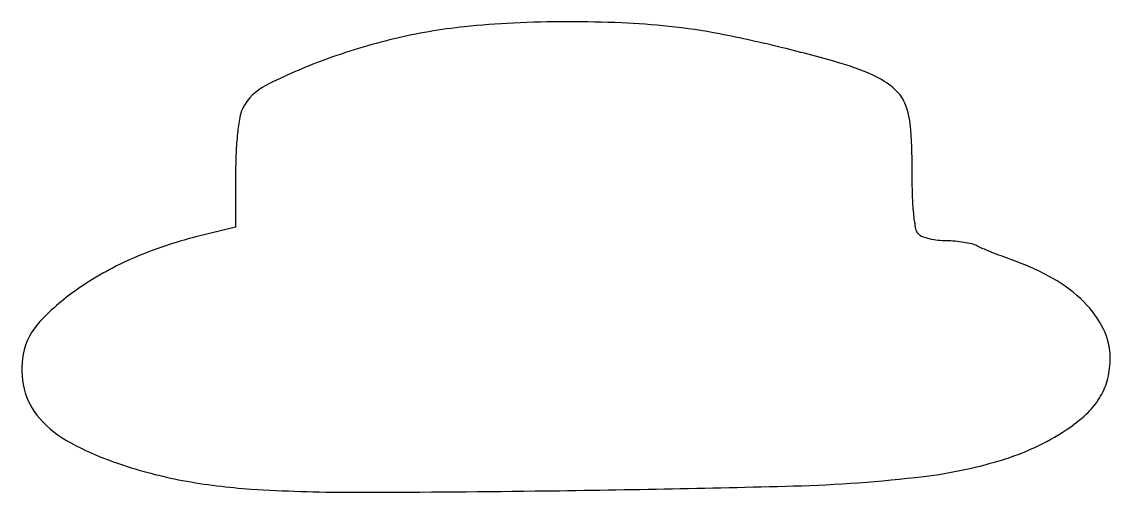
# Model space of a CAD drawing. Extents: x 0 to 198, y 0 to 86.
import ezdxf

# ---------------------------------------------------------------- set-up
doc = ezdxf.new("R2010")
doc.units = 0

msp = doc.modelspace()

# ---------------------------------------------------------------- linework, layer by layer
msp.add_lwpolyline([(80.604825, 84.901449, 0.032315), (67.814768, 82.710347, 0.029934), (55.073533, 78.850925, 0.028228), (44.530771, 74.263546, 0.161407), (40.28007, 70, 0.074599), (39.770432, 68.435514, 0.015161), (39.374877, 65.537919, 0.014957), (39.105439, 61.973203, 0.0109), (39.011135, 58), (38.992787, 48.5), (31.820266, 46.717579, 0.040922), (20.599755, 42.93221, 0.0474), (10.718207, 37.509496, 0.053663), (3.461305, 31.349155, 0.144564), (0.412532, 25.385446, 0.10694), (0.586013, 19.107197, 0.120654), (3.371392, 13.767972, 0.091047), (9.070706, 9.269224, 0.040117), (17.924663, 5.458572, 0.035481), (29.39861, 2.463884, 0.029874), (41.862584, 0.90226, 0.01641), (59.912956, 0.322744, 0.002962), (93.5, 0.545978, 0.003543), (140.436879, 1.468728, 0.022902), (164.05585, 3.185025, 0.046818), (178.945856, 6.388318, 0.07443), (190.637443, 12.094563, 0.042969), (193.964161, 14.831981, 0.067098), (196.242118, 17.752645, 0.072405), (197.553126, 20.998755, 0.060138), (197.996262, 24.70034, 0.114872), (196.767102, 29.956466, 0.082213), (193.233849, 34.879332, 0.067704), (187.570618, 39.175765, 0.044138), (180.085686, 42.568702, -0.005229), (178.20271, 43.251429, -0.00525), (176.336969, 43.972493, -0.005137), (174.723262, 44.634999, -0.020872), (173.763569, 45.088658, 0.060199), (172.838965, 45.439921, 0.020017), (171.416978, 45.732293, 0.019598), (169.800987, 45.932993, 0.021096), (168.213569, 46, -0.028533), (166.665642, 46.088406, -0.030217), (165.167736, 46.3525, -0.031693), (163.916358, 46.737262, -0.106332), (163.2, 47.2, -0.150406), (162.67348, 48.194718, -0.019529), (162.312171, 50.598407, -0.018648), (162.074638, 53.853168, -0.00889), (162, 58.050777, 0.014446), (161.764737, 66.191854, 0.073776), (160.845455, 70.611693, 0.121088), (158.914342, 73.475041, 0.071166), (155.473444, 75.80064, 0.042533), (149.110683, 78.248329, 0.010776), (138.400019, 81.105309, 0.011537), (127.038054, 83.598967, 0.022009), (117.794327, 84.986248, 0.015781), (109.147832, 85.622021, 0.01103), (99.374413, 85.815359, 0.010971), (89.516028, 85.576522, 0.014725)], format="xyb", close=True)

doc.saveas('drawing.dxf')
